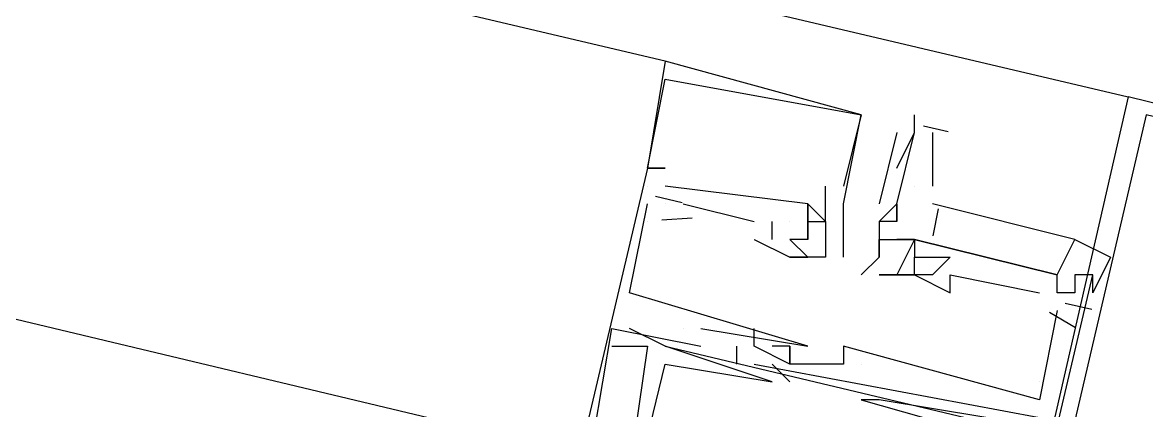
# Model space of a CAD drawing. Header units: feet. Extents: x -84 to 198, y -22 to 181.
# Drawn here: x 116.226 to 117.067, y 144.276 to 144.567 of the extents above; entities that cross this region are included whole.
import ezdxf

# ---------------------------------------------------------------- set-up
doc = ezdxf.new("R2010")
doc.units = ezdxf.units.FT
doc.layers.add('A-LINEA', color=7, linetype='CONTINUOUS')

msp = doc.modelspace()

# ---------------------------------------------------------------- linework, layer by layer
at = {"layer": 'A-LINEA'}
for p, q in [((103.4267, 147.7244), (117.0533, 144.5111)), ((116.7067, 144.5378), (108.12, 146.5644)), ((116.7067, 144.5378), (116.7067, 144.5378)), ((116.7067, 144.5378), (116.7067, 144.5378)), ((116.7067, 144.5378), (116.7067, 144.5378)), ((116.7067, 144.5244), (116.7067, 144.5244)), ((116.7067, 144.5244), (116.7067, 144.5244)), ((116.7067, 144.5244), (116.7067, 144.5244)), ((116.8533, 144.4978), (116.8533, 144.4978)), ((116.8533, 144.4978), (116.8533, 144.4978)), ((116.8533, 144.4978), (116.8533, 144.4978)), ((116.8533, 144.4978), (116.8533, 144.4978)), ((116.8533, 144.4978), (116.8533, 144.4978)), ((116.8533, 144.4978), (116.8533, 144.4978)), ((116.8933, 144.4978), (116.8933, 144.4978)), ((116.88, 144.4844), (116.8667, 144.4311)), ((116.88, 144.4844), (116.88, 144.4844)), ((116.88, 144.4578), (116.8933, 144.4844)), ((116.8933, 144.4844), (116.8933, 144.4844)), ((116.9001, 144.4894), (116.9184, 144.4851)), ((116.9067, 144.4844), (116.9067, 144.4444)), ((116.6933, 144.4578), (116.6933, 144.4578)), ((116.6933, 144.4578), (116.6933, 144.4578)), ((116.6933, 144.4578), (116.6933, 144.4578)), ((116.6933, 144.4578), (116.6933, 144.4578)), ((116.6933, 144.4578), (116.6933, 144.4578)), ((116.6933, 144.4578), (116.6933, 144.4578)), ((116.6933, 144.4578), (116.6933, 144.4578)), ((116.6933, 144.4578), (116.6933, 144.4578)), ((116.6933, 144.4578), (116.6933, 144.4578)), ((116.7067, 144.4578), (116.7067, 144.4578)), ((116.7067, 144.4578), (116.7067, 144.4578)), ((116.7067, 144.4578), (116.7067, 144.4578)), ((116.6933, 144.4444), (116.6933, 144.4444)), ((116.6933, 144.4444), (116.6933, 144.4444)), ((116.6933, 144.4444), (116.6933, 144.4444)), ((116.6933, 144.4444), (116.6933, 144.4444)), ((116.6933, 144.4444), (116.6933, 144.4444)), ((116.6933, 144.4444), (116.6933, 144.4444)), ((116.7067, 144.4444), (116.7067, 144.4444)), ((116.7067, 144.4444), (116.7067, 144.4444)), ((116.7067, 144.4444), (116.7067, 144.4444)), ((116.8267, 144.4178), (116.8267, 144.4444)), ((116.8267, 144.4444), (116.8267, 144.4444)), ((116.8267, 144.4178), (116.8267, 144.4444)), ((116.8267, 144.4444), (116.8267, 144.4444)), ((116.8267, 144.4178), (116.8267, 144.4444)), ((116.8267, 144.4444), (116.8267, 144.4444)), ((116.84, 144.4444), (116.84, 144.4444)), ((116.84, 144.4444), (116.84, 144.4444)), ((116.84, 144.4444), (116.84, 144.4444)), ((116.8933, 144.4444), (116.8933, 144.4444)), ((116.6994, 144.4368), (116.7194, 144.4321)), ((116.6994, 144.4368), (116.7194, 144.4321)), ((116.6994, 144.4368), (116.7194, 144.4321)), ((116.6933, 144.4311), (116.6933, 144.4311)), ((116.6933, 144.4311), (116.6933, 144.4311)), ((116.6933, 144.4311), (116.6933, 144.4311)), ((116.7067, 144.4311), (116.7067, 144.4311)), ((116.7067, 144.4311), (116.7067, 144.4311)), ((116.7067, 144.4311), (116.7067, 144.4311)), ((116.72, 144.4311), (116.7733, 144.4178)), ((116.72, 144.4311), (116.72, 144.4311)), ((116.72, 144.4311), (116.7733, 144.4178)), ((116.72, 144.4311), (116.72, 144.4311)), ((116.72, 144.4311), (116.7733, 144.4178)), ((116.72, 144.4311), (116.72, 144.4311)), ((116.8133, 144.4311), (116.8133, 144.4311)), ((116.8133, 144.4311), (116.8133, 144.4311)), ((116.8133, 144.4311), (116.8133, 144.4311)), ((116.8133, 144.4311), (116.8133, 144.4311)), ((116.8133, 144.4311), (116.8133, 144.4311)), ((116.8133, 144.4311), (116.8133, 144.4311)), ((116.84, 144.4311), (116.84, 144.4311)), ((116.84, 144.4311), (116.84, 144.4311)), ((116.84, 144.4311), (116.84, 144.4311)), ((116.8667, 144.4311), (116.8667, 144.4311)), ((116.88, 144.4311), (116.88, 144.4311)), ((116.88, 144.4311), (116.88, 144.4311)), ((116.9109, 144.4273), (116.9069, 144.407)), ((116.9109, 144.4273), (116.9069, 144.407)), ((116.9109, 144.4273), (116.9069, 144.407)), ((116.6933, 144.4178), (116.6933, 144.4178)), ((116.6933, 144.4178), (116.6933, 144.4178)), ((116.6933, 144.4178), (116.6933, 144.4178)), ((116.7042, 144.419), (116.7269, 144.4206)), ((116.7042, 144.419), (116.7269, 144.4206)), ((116.7042, 144.419), (116.7269, 144.4206)), ((116.7733, 144.4178), (116.7733, 144.4178)), ((116.7733, 144.4178), (116.7733, 144.4178)), ((116.7733, 144.4178), (116.7733, 144.4178)), ((116.7867, 144.4044), (116.7867, 144.4178)), ((116.7867, 144.4178), (116.7867, 144.4178)), ((116.7867, 144.4044), (116.7867, 144.4178)), ((116.7867, 144.4178), (116.7867, 144.4178)), ((116.7867, 144.4044), (116.7867, 144.4178)), ((116.7867, 144.4178), (116.7867, 144.4178)), ((116.8, 144.4178), (116.8, 144.4178)), ((116.8, 144.4178), (116.8, 144.4178)), ((116.8, 144.4178), (116.8, 144.4178)), ((116.8, 144.4178), (116.8, 144.4178)), ((116.8, 144.4178), (116.8, 144.4178)), ((116.8, 144.4178), (116.8, 144.4178)), ((116.8133, 144.4178), (116.8133, 144.4178)), ((116.8133, 144.4178), (116.8133, 144.4178)), ((116.8133, 144.4178), (116.8133, 144.4178)), ((116.8133, 144.4178), (116.8133, 144.4178)), ((116.8133, 144.4178), (116.8133, 144.4178)), ((116.8133, 144.4178), (116.8133, 144.4178)), ((116.8133, 144.4178), (116.8133, 144.4178)), ((116.8133, 144.4178), (116.8133, 144.4178)), ((116.8133, 144.4178), (116.8133, 144.4178)), ((116.8267, 144.4178), (116.8267, 144.4178)), ((116.8267, 144.4178), (116.8267, 144.4178)), ((116.8267, 144.4178), (116.8267, 144.4178)), ((116.8267, 144.4178), (116.8267, 144.4178)), ((116.8267, 144.4178), (116.8267, 144.4178)), ((116.8267, 144.4178), (116.8267, 144.4178)), ((116.84, 144.4178), (116.84, 144.4178)), ((116.84, 144.4178), (116.84, 144.4178)), ((116.84, 144.4178), (116.84, 144.4178)), ((116.8667, 144.4178), (116.8667, 144.4178)), ((116.8667, 144.4178), (116.8667, 144.4178)), ((116.88, 144.4178), (116.88, 144.4178)), ((116.88, 144.4178), (116.88, 144.4178)), ((116.88, 144.4178), (116.88, 144.4178)), ((116.7733, 144.4044), (116.7733, 144.4044)), ((116.7733, 144.4044), (116.7733, 144.4044)), ((116.7733, 144.4044), (116.7733, 144.4044)), ((116.7867, 144.4044), (116.7867, 144.4044)), ((116.7867, 144.4044), (116.7867, 144.4044)), ((116.7867, 144.4044), (116.7867, 144.4044)), ((116.8133, 144.3911), (116.8, 144.4044)), ((116.8, 144.4044), (116.8, 144.4044)), ((116.8, 144.4044), (116.8, 144.4044)), ((116.8133, 144.3911), (116.8, 144.4044)), ((116.8, 144.4044), (116.8, 144.4044)), ((116.8, 144.4044), (116.8, 144.4044)), ((116.8133, 144.3911), (116.8, 144.4044)), ((116.8, 144.4044), (116.8, 144.4044)), ((116.8, 144.4044), (116.8, 144.4044)), ((116.8133, 144.4044), (116.8133, 144.4044)), ((116.8133, 144.4044), (116.8133, 144.4044)), ((116.8133, 144.4044), (116.8133, 144.4044)), ((116.8133, 144.4044), (116.8133, 144.4044)), ((116.8133, 144.4044), (116.8133, 144.4044)), ((116.8133, 144.4044), (116.8133, 144.4044)), ((116.84, 144.4044), (116.84, 144.4044)), ((116.84, 144.4044), (116.84, 144.4044)), ((116.84, 144.4044), (116.84, 144.4044)), ((116.8667, 144.4044), (116.8667, 144.4044)), ((116.8933, 144.4044), (116.88, 144.4044)), ((116.88, 144.4044), (116.88, 144.4044)), ((116.8933, 144.4044), (116.8933, 144.4044)), ((116.8933, 144.4044), (116.8933, 144.4044)), ((116.8933, 144.4044), (116.8933, 144.4044)), ((116.8933, 144.4044), (116.8933, 144.4044)), ((116.8933, 144.4044), (116.8933, 144.4044)), ((116.8933, 144.4044), (116.8933, 144.4044)), ((116.8, 144.3911), (116.8, 144.3911)), ((116.8, 144.3911), (116.8, 144.3911)), ((116.8, 144.3911), (116.8, 144.3911)), ((116.8, 144.3911), (116.8, 144.3911)), ((116.8, 144.3911), (116.8, 144.3911)), ((116.8, 144.3911), (116.8, 144.3911)), ((116.8, 144.3911), (116.8, 144.3911)), ((116.8, 144.3911), (116.8, 144.3911)), ((116.8, 144.3911), (116.8, 144.3911)), ((116.8133, 144.3911), (116.8133, 144.3911)), ((116.8133, 144.3911), (116.8133, 144.3911)), ((116.8133, 144.3911), (116.8133, 144.3911)), ((116.8133, 144.3911), (116.8133, 144.3911)), ((116.8133, 144.3911), (116.8133, 144.3911)), ((116.8133, 144.3911), (116.8133, 144.3911)), ((116.8133, 144.3911), (116.8133, 144.3911)), ((116.8133, 144.3911), (116.8133, 144.3911)), ((116.8133, 144.3911), (116.8133, 144.3911)), ((116.8133, 144.3911), (116.8133, 144.3911)), ((116.8133, 144.3911), (116.8133, 144.3911)), ((116.8133, 144.3911), (116.8133, 144.3911)), ((116.8267, 144.3911), (116.8267, 144.3911)), ((116.8267, 144.3911), (116.8267, 144.3911)), ((116.8267, 144.3911), (116.8267, 144.3911)), ((116.8267, 144.3911), (116.8267, 144.3911)), ((116.8267, 144.3911), (116.8267, 144.3911)), ((116.8267, 144.3911), (116.8267, 144.3911)), ((116.84, 144.3911), (116.84, 144.3911)), ((116.84, 144.3911), (116.84, 144.3911)), ((116.84, 144.3911), (116.84, 144.3911)), ((116.8667, 144.3911), (116.8667, 144.3911)), ((116.8667, 144.3911), (116.8667, 144.3911)), ((116.8933, 144.3911), (116.8933, 144.3911)), ((116.8933, 144.3911), (116.8933, 144.3911)), ((116.8933, 144.3911), (116.8933, 144.3911)), ((116.8933, 144.3911), (116.8933, 144.3911)), ((116.9067, 144.3911), (116.9067, 144.3911)), ((116.9067, 144.3911), (116.9067, 144.3911)), ((116.9067, 144.3911), (116.9067, 144.3911)), ((116.92, 144.3911), (116.92, 144.3911)), ((116.92, 144.3911), (116.92, 144.3911)), ((116.92, 144.3911), (116.92, 144.3911)), ((116.8533, 144.3778), (116.8533, 144.3778)), ((116.8667, 144.3778), (116.8667, 144.3778)), ((116.8667, 144.3778), (116.8667, 144.3778)), ((116.88, 144.3778), (116.88, 144.3778)), ((116.88, 144.3778), (116.88, 144.3778)), ((116.88, 144.3778), (116.88, 144.3778)), ((116.88, 144.3778), (116.88, 144.3778)), ((116.88, 144.3778), (116.88, 144.3778)), ((116.8933, 144.3778), (116.8933, 144.3778)), ((116.8933, 144.3778), (116.92, 144.3644)), ((116.8933, 144.3778), (116.8933, 144.3778)), ((116.8933, 144.3778), (116.8933, 144.3778)), ((116.8933, 144.3778), (116.92, 144.3644)), ((116.8933, 144.3778), (116.8933, 144.3778)), ((116.8933, 144.3778), (116.8933, 144.3778)), ((116.8933, 144.3778), (116.92, 144.3644)), ((116.8933, 144.3778), (116.8933, 144.3778)), ((116.8933, 144.3778), (116.8933, 144.3778)), ((116.9067, 144.3778), (116.9067, 144.3778)), ((116.9067, 144.3778), (116.9067, 144.3778)), ((116.9067, 144.3778), (116.9067, 144.3778)), ((116.92, 144.3778), (116.92, 144.3778)), ((116.92, 144.3778), (116.92, 144.3778)), ((116.92, 144.3778), (116.92, 144.3778)), ((117, 144.3778), (117, 144.3778)), ((117, 144.3778), (117, 144.3778)), ((117, 144.3778), (117, 144.3778)), ((117.0133, 144.3778), (117.0133, 144.3778)), ((117.0133, 144.3778), (117.0133, 144.3778)), ((117.0133, 144.3778), (117.0133, 144.3778)), ((117.0267, 144.3778), (117.0267, 144.3778)), ((117.0267, 144.3778), (117.0267, 144.3778)), ((117.0267, 144.3778), (117.0267, 144.3778)), ((116.68, 144.3644), (116.68, 144.3644)), ((116.68, 144.3644), (116.68, 144.3644)), ((116.68, 144.3644), (116.68, 144.3644)), ((116.92, 144.3644), (116.92, 144.3644)), ((116.92, 144.3644), (116.92, 144.3644)), ((116.92, 144.3644), (116.92, 144.3644)), ((116.9867, 144.3644), (116.9867, 144.3644)), ((116.9867, 144.3644), (116.9867, 144.3644)), ((116.9867, 144.3644), (116.9867, 144.3644)), ((117, 144.3644), (117, 144.3644)), ((117, 144.3644), (117, 144.3644)), ((117, 144.3644), (117, 144.3644)), ((117.0133, 144.3644), (117.0133, 144.3644)), ((117.0133, 144.3644), (117.0133, 144.3644)), ((117.0133, 144.3644), (117.0133, 144.3644)), ((117.0061, 144.3568), (117.0261, 144.3521)), ((117.0061, 144.3568), (117.0261, 144.3521)), ((117.0061, 144.3568), (117.0261, 144.3521)), ((117, 144.3511), (116.9867, 144.2844)), ((117, 144.3511), (116.9867, 144.2844)), ((117, 144.3511), (116.9867, 144.2844)), ((116.9943, 144.3499), (117.0138, 144.3384)), ((116.9943, 144.3499), (117.0138, 144.3384)), ((116.9943, 144.3499), (117.0138, 144.3384)), ((117, 144.3511), (117, 144.3511)), ((117, 144.3511), (117, 144.3511)), ((117, 144.3511), (117, 144.3511)), ((116.6667, 144.3378), (116.6667, 144.3378)), ((116.6667, 144.3378), (116.6667, 144.3378)), ((116.6667, 144.3378), (116.6667, 144.3378)), ((116.6667, 144.3378), (116.6667, 144.3378)), ((116.6667, 144.3378), (116.6667, 144.3378)), ((116.6667, 144.3378), (116.6667, 144.3378)), ((116.6667, 144.3378), (116.6667, 144.3378)), ((116.6667, 144.3378), (116.6667, 144.3378)), ((116.6667, 144.3378), (116.6667, 144.3378)), ((116.68, 144.3378), (116.68, 144.3378)), ((116.68, 144.3378), (116.68, 144.3378)), ((116.68, 144.3378), (116.68, 144.3378)), ((116.72, 144.3378), (116.72, 144.3378)), ((116.72, 144.3378), (116.72, 144.3378)), ((116.72, 144.3378), (116.72, 144.3378)), ((116.72, 144.3378), (116.72, 144.3378)), ((116.72, 144.3378), (116.72, 144.3378)), ((116.72, 144.3378), (116.72, 144.3378)), ((116.7333, 144.3378), (116.7333, 144.3378)), ((116.7333, 144.3378), (116.7333, 144.3378)), ((116.7333, 144.3378), (116.7333, 144.3378)), ((116.7733, 144.3378), (116.7733, 144.3378)), ((116.7733, 144.3378), (116.7733, 144.3378)), ((116.7733, 144.3378), (116.7733, 144.3378)), ((116.6667, 144.3244), (116.6667, 144.3244)), ((116.6667, 144.3244), (116.6667, 144.3244)), ((116.6667, 144.3244), (116.6667, 144.3244)), ((116.6933, 144.3244), (116.6933, 144.3244)), ((116.6933, 144.3244), (116.6933, 144.3244)), ((116.6933, 144.3244), (116.6933, 144.3244)), ((116.7067, 144.3244), (116.9867, 144.2578)), ((116.7067, 144.3244), (116.7067, 144.3244)), ((116.7067, 144.3244), (116.9867, 144.2578)), ((116.7067, 144.3244), (116.7067, 144.3244)), ((116.7067, 144.3244), (116.9867, 144.2578)), ((116.7067, 144.3244), (116.7067, 144.3244)), ((116.7333, 144.3244), (116.7333, 144.3244)), ((116.7333, 144.3244), (116.7333, 144.3244)), ((116.7333, 144.3244), (116.7333, 144.3244)), ((116.76, 144.3244), (116.76, 144.3111)), ((116.76, 144.3244), (116.76, 144.3244)), ((116.76, 144.3244), (116.76, 144.3111)), ((116.76, 144.3244), (116.76, 144.3244)), ((116.76, 144.3244), (116.76, 144.3111)), ((116.76, 144.3244), (116.76, 144.3244)), ((116.7733, 144.3244), (116.7733, 144.3244)), ((116.7733, 144.3244), (116.7733, 144.3244)), ((116.7733, 144.3244), (116.7733, 144.3244)), ((116.7733, 144.3244), (116.7733, 144.3244)), ((116.7733, 144.3244), (116.7733, 144.3244)), ((116.7733, 144.3244), (116.7733, 144.3244)), ((116.7867, 144.3244), (116.7867, 144.3244)), ((116.7867, 144.3244), (116.7867, 144.3244)), ((116.7867, 144.3244), (116.7867, 144.3244)), ((116.8, 144.3244), (116.8, 144.3244)), ((116.8, 144.3244), (116.8, 144.3244)), ((116.8, 144.3244), (116.8, 144.3244)), ((116.8, 144.3244), (116.8, 144.3244)), ((116.8, 144.3244), (116.8, 144.3244)), ((116.8, 144.3244), (116.8, 144.3244)), ((116.8133, 144.3244), (116.8133, 144.3244)), ((116.8133, 144.3244), (116.8133, 144.3244)), ((116.8133, 144.3244), (116.8133, 144.3244)), ((116.84, 144.3244), (116.84, 144.3244)), ((116.84, 144.3244), (116.84, 144.3244)), ((116.84, 144.3244), (116.84, 144.3244)), ((116.7067, 144.3111), (116.7067, 144.3111)), ((116.7067, 144.3111), (116.7067, 144.3111)), ((116.7067, 144.3111), (116.7067, 144.3111)), ((116.76, 144.3111), (116.76, 144.3111)), ((116.76, 144.3111), (116.76, 144.3111)), ((116.76, 144.3111), (116.76, 144.3111)), ((116.7733, 144.3111), (116.9867, 144.2711)), ((116.7733, 144.3111), (116.7733, 144.3111)), ((116.7733, 144.3111), (116.9867, 144.2711)), ((116.7733, 144.3111), (116.7733, 144.3111)), ((116.7733, 144.3111), (116.9867, 144.2711)), ((116.7733, 144.3111), (116.7733, 144.3111)), ((116.8, 144.2978), (116.7867, 144.3111)), ((116.7867, 144.3111), (116.7867, 144.3111)), ((116.8, 144.2978), (116.7867, 144.3111)), ((116.7867, 144.3111), (116.7867, 144.3111)), ((116.8, 144.2978), (116.7867, 144.3111)), ((116.7867, 144.3111), (116.7867, 144.3111)), ((116.8, 144.3111), (116.8, 144.3111)), ((116.8, 144.3111), (116.8, 144.3111)), ((116.8, 144.3111), (116.8, 144.3111)), ((116.8, 144.3111), (116.8, 144.3111)), ((116.8, 144.3111), (116.8, 144.3111)), ((116.8, 144.3111), (116.8, 144.3111)), ((116.84, 144.3111), (116.84, 144.3111)), ((116.84, 144.3111), (116.84, 144.3111)), ((116.84, 144.3111), (116.84, 144.3111)), ((116.84, 144.3111), (116.84, 144.3111)), ((116.84, 144.3111), (116.84, 144.3111)), ((116.84, 144.3111), (116.84, 144.3111)), ((116.8533, 144.3111), (116.8533, 144.3111)), ((116.8533, 144.3111), (116.8533, 144.3111)), ((116.8533, 144.3111), (116.8533, 144.3111)), ((116.8533, 144.3111), (116.8533, 144.3111)), ((116.8533, 144.3111), (116.8533, 144.3111)), ((116.8533, 144.3111), (116.8533, 144.3111)), ((116.7867, 144.2978), (116.7867, 144.2978)), ((116.7867, 144.2978), (116.7867, 144.2978)), ((116.7867, 144.2978), (116.7867, 144.2978)), ((116.7867, 144.2978), (116.7867, 144.2978)), ((116.7867, 144.2978), (116.7867, 144.2978)), ((116.7867, 144.2978), (116.7867, 144.2978)), ((116.8, 144.2978), (116.8, 144.2978)), ((116.8, 144.2978), (116.8, 144.2978)), ((116.8, 144.2978), (116.8, 144.2978)), ((116.9867, 144.2978), (116.9867, 144.2978)), ((116.9867, 144.2978), (116.9867, 144.2978)), ((116.9867, 144.2978), (116.9867, 144.2978)), ((116.8533, 144.2844), (116.8533, 144.2844)), ((116.8533, 144.2844), (116.8533, 144.2844)), ((116.8533, 144.2844), (116.8533, 144.2844)), ((116.8667, 144.2844), (116.8667, 144.2844)), ((116.8667, 144.2844), (116.8667, 144.2844)), ((116.8667, 144.2844), (116.8667, 144.2844)), ((116.9867, 144.2844), (116.9867, 144.2844)), ((116.9867, 144.2844), (116.9867, 144.2844)), ((116.9867, 144.2844), (116.9867, 144.2844))]:
    msp.add_line(p, q, dxfattribs=at)
for points in [[(116.64, 144.2444), (114.8533, 144.6711), (112.5467, 145.2178)], [(116.84, 144.3911), (116.84, 144.4044), (116.84, 144.4178), (116.84, 144.4311), (116.8533, 144.4978), (116.7067, 144.5378), (116.7067, 144.5378), (116.6933, 144.4578), (116.7067, 144.4578), (116.6933, 144.4578), (116.7067, 144.5244), (116.7067, 144.5244), (116.8533, 144.4978), (116.8533, 144.4978), (116.84, 144.4444), (116.84, 144.4444), (116.84, 144.4444), (116.84, 144.4444)], [(116.84, 144.3911), (116.84, 144.4044), (116.84, 144.4178), (116.84, 144.4311), (116.8533, 144.4978), (116.7067, 144.5378), (116.7067, 144.5378), (116.6933, 144.4578), (116.7067, 144.4578), (116.6933, 144.4578), (116.7067, 144.5244), (116.7067, 144.5244), (116.8533, 144.4978), (116.8533, 144.4978), (116.84, 144.4444), (116.84, 144.4444), (116.84, 144.4444), (116.84, 144.4444)], [(116.84, 144.3911), (116.84, 144.4044), (116.84, 144.4178), (116.84, 144.4311), (116.8533, 144.4978), (116.7067, 144.5378), (116.7067, 144.5378), (116.6933, 144.4578), (116.7067, 144.4578), (116.6933, 144.4578), (116.7067, 144.5244), (116.7067, 144.5244), (116.8533, 144.4978), (116.8533, 144.4978), (116.84, 144.4444), (116.84, 144.4444), (116.84, 144.4444), (116.84, 144.4444)], [(116.8667, 143.6978), (117.6667, 143.4978), (117.8667, 144.3111), (117.0533, 144.5111), (116.8667, 143.6978)], [(116.88, 143.6978), (117.6667, 143.5111), (117.8533, 144.3111), (117.0667, 144.4978), (116.88, 143.6978)], [(116.88, 144.4178), (116.88, 144.4311), (116.88, 144.4311), (116.88, 144.4311), (116.88, 144.4311), (116.8933, 144.4844), (116.8933, 144.4844), (116.8933, 144.4978)], [(116.6933, 144.4578), (116.5333, 143.7778), (116.68, 143.7378), (116.68, 143.7644), (116.68, 143.7511), (116.6533, 143.7644), (116.5733, 143.7911), (116.5733, 143.8044), (116.56, 143.8044), (116.56, 143.7911), (116.5467, 143.7911)], [(116.6933, 144.4578), (116.5333, 143.7778), (116.68, 143.7378), (116.68, 143.7644), (116.68, 143.7511), (116.6533, 143.7644), (116.5733, 143.7911), (116.5733, 143.8044), (116.56, 143.8044), (116.56, 143.7911), (116.5467, 143.7911)], [(116.6933, 144.4578), (116.5333, 143.7778), (116.68, 143.7378), (116.68, 143.7644), (116.68, 143.7511), (116.6533, 143.7644), (116.5733, 143.7911), (116.5733, 143.8044), (116.56, 143.8044), (116.56, 143.7911), (116.5467, 143.7911)], [(116.8133, 144.4178), (116.8133, 144.4311), (116.7067, 144.4444)], [(116.8133, 144.4178), (116.8133, 144.4311), (116.7067, 144.4444)], [(116.8133, 144.4178), (116.8133, 144.4311), (116.7067, 144.4444)], [(116.7333, 144.3378), (116.8133, 144.3244), (116.68, 144.3644), (116.6933, 144.4311)], [(116.7333, 144.3378), (116.8133, 144.3244), (116.68, 144.3644), (116.6933, 144.4311)], [(116.7333, 144.3378), (116.8133, 144.3244), (116.68, 144.3644), (116.6933, 144.4311)], [(116.8267, 144.4178), (116.8267, 144.4178), (116.8133, 144.4311), (116.8133, 144.4178), (116.8133, 144.4178), (116.8133, 144.4178), (116.8133, 144.4044), (116.8, 144.4044), (116.8, 144.4044), (116.8133, 144.3911)], [(116.8267, 144.4178), (116.8267, 144.4178), (116.8133, 144.4311), (116.8133, 144.4178), (116.8133, 144.4178), (116.8133, 144.4178), (116.8133, 144.4044), (116.8, 144.4044), (116.8, 144.4044), (116.8133, 144.3911)], [(116.8267, 144.4178), (116.8267, 144.4178), (116.8133, 144.4311), (116.8133, 144.4178), (116.8133, 144.4178), (116.8133, 144.4178), (116.8133, 144.4044), (116.8, 144.4044), (116.8, 144.4044), (116.8133, 144.3911)], [(116.8667, 144.4178), (116.88, 144.4311), (116.88, 144.4178), (116.8667, 144.4178), (116.8667, 144.3911), (116.8533, 144.3778)], [(116.8933, 144.4044), (117, 144.3778), (117.0133, 144.4044), (116.9067, 144.4311)], [(116.8933, 144.4044), (117, 144.3778), (117.0133, 144.4044), (116.9067, 144.4311)], [(116.8933, 144.4044), (117, 144.3778), (117.0133, 144.4044), (116.9067, 144.4311)], [(116.8133, 144.4044), (116.8133, 144.4178), (116.8267, 144.4178), (116.8267, 144.3911), (116.8133, 144.3911)], [(116.8133, 144.4044), (116.8133, 144.4178), (116.8267, 144.4178), (116.8267, 144.3911), (116.8133, 144.3911)], [(116.8133, 144.4044), (116.8133, 144.4178), (116.8267, 144.4178), (116.8267, 144.3911), (116.8133, 144.3911)], [(116.7733, 144.4044), (116.8, 144.3911), (116.8133, 144.3911)], [(116.7733, 144.4044), (116.8, 144.3911), (116.8133, 144.3911)], [(116.7733, 144.4044), (116.8, 144.3911), (116.8133, 144.3911)], [(116.8667, 144.3911), (116.8667, 144.4044), (116.8933, 144.4044), (116.88, 144.3778), (116.8667, 144.3778)], [(117, 144.3644), (117, 144.3778), (116.8933, 144.4044), (116.8933, 144.3911), (116.9067, 144.3911), (116.92, 144.3911), (116.9067, 144.3778), (116.8933, 144.3778), (116.88, 144.3778)], [(117, 144.3644), (117, 144.3778), (116.8933, 144.4044), (116.8933, 144.3911), (116.9067, 144.3911), (116.92, 144.3911), (116.9067, 144.3778), (116.8933, 144.3778), (116.88, 144.3778)], [(117, 144.3644), (117, 144.3778), (116.8933, 144.4044), (116.8933, 144.3911), (116.9067, 144.3911), (116.92, 144.3911), (116.9067, 144.3778), (116.8933, 144.3778), (116.88, 144.3778)], [(117.0133, 144.3644), (117, 144.3644), (117, 144.3778), (117.0133, 144.4044), (117.04, 144.3911), (117.0267, 144.3644), (117.0267, 144.3778), (117.0133, 144.3778)], [(116.8267, 144.3911), (116.8133, 144.3911), (116.8, 144.3911), (116.8, 144.3911)], [(116.8267, 144.3911), (116.8133, 144.3911), (116.8, 144.3911), (116.8, 144.3911)], [(116.8267, 144.3911), (116.8133, 144.3911), (116.8, 144.3911), (116.8, 144.3911)], [(116.8667, 144.3778), (116.88, 144.3778), (116.8933, 144.3778), (116.8933, 144.3778), (116.8933, 144.3778), (116.8933, 144.3778), (116.8933, 144.3911), (116.8933, 144.3911), (116.8933, 144.3911)], [(116.7333, 143.7644), (116.64, 143.7911), (116.64, 143.7778), (116.7067, 143.7511), (116.7067, 143.7378), (116.8667, 143.6978), (117.0267, 144.3778), (117.0133, 144.3778), (117.0133, 144.3644)], [(116.7333, 143.7644), (116.64, 143.7911), (116.64, 143.7778), (116.7067, 143.7511), (116.7067, 143.7378), (116.8667, 143.6978), (117.0267, 144.3778), (117.0133, 144.3778), (117.0133, 144.3644)], [(116.7333, 143.7644), (116.64, 143.7911), (116.64, 143.7778), (116.7067, 143.7511), (116.7067, 143.7378), (116.8667, 143.6978), (117.0267, 144.3778), (117.0133, 144.3778), (117.0133, 144.3644)], [(116.92, 144.3644), (116.92, 144.3778), (116.9867, 144.3644)], [(116.92, 144.3644), (116.92, 144.3778), (116.9867, 144.3644)], [(116.92, 144.3644), (116.92, 144.3778), (116.9867, 144.3644)], [(116.68, 144.2311), (116.68, 144.2444), (116.6533, 144.2578), (116.6667, 144.3378), (116.7333, 144.3244)], [(116.68, 144.2311), (116.68, 144.2444), (116.6533, 144.2578), (116.6667, 144.3378), (116.7333, 144.3244)], [(116.68, 144.2311), (116.68, 144.2444), (116.6533, 144.2578), (116.6667, 144.3378), (116.7333, 144.3244)], [(116.7867, 144.2978), (116.7067, 144.3244), (116.68, 144.3378)], [(116.7867, 144.2978), (116.7067, 144.3244), (116.68, 144.3378)], [(116.7867, 144.2978), (116.7067, 144.3244), (116.68, 144.3378)], [(116.8, 144.3244), (116.8, 144.3111), (116.7733, 144.3244), (116.7733, 144.3378)], [(116.8, 144.3244), (116.8, 144.3111), (116.7733, 144.3244), (116.7733, 144.3378)], [(116.8, 144.3244), (116.8, 144.3111), (116.7733, 144.3244), (116.7733, 144.3378)], [(116.6667, 144.3244), (116.6933, 144.3244), (116.68, 144.2311), (116.6667, 144.2311), (116.6667, 144.2444)], [(116.6667, 144.3244), (116.6933, 144.3244), (116.68, 144.2311), (116.6667, 144.2311), (116.6667, 144.2444)], [(116.6667, 144.3244), (116.6933, 144.3244), (116.68, 144.2311), (116.6667, 144.2311), (116.6667, 144.2444)], [(116.84, 144.3111), (116.8, 144.3111), (116.8, 144.3244), (116.7867, 144.3244)], [(116.84, 144.3111), (116.8, 144.3111), (116.8, 144.3244), (116.7867, 144.3244)], [(116.84, 144.3111), (116.8, 144.3111), (116.8, 144.3244), (116.7867, 144.3244)], [(116.9867, 144.2844), (116.84, 144.3244), (116.84, 144.3111)], [(116.9867, 144.2844), (116.84, 144.3244), (116.84, 144.3111)], [(116.9867, 144.2844), (116.84, 144.3244), (116.84, 144.3111)], [(116.68, 143.7911), (116.5867, 143.8178), (116.7067, 144.3111), (116.7867, 144.2978), (116.7867, 144.2978)], [(116.68, 143.7911), (116.5867, 143.8178), (116.7067, 144.3111), (116.7867, 144.2978), (116.7867, 144.2978)], [(116.68, 143.7911), (116.5867, 143.8178), (116.7067, 144.3111), (116.7867, 144.2978), (116.7867, 144.2978)], [(116.96, 144.2578), (116.96, 144.2578), (116.9733, 144.2578), (116.9467, 144.2711), (116.8667, 144.2844), (116.8533, 144.2844), (116.8533, 144.2844), (116.9467, 144.2578), (116.8267, 143.7644), (116.7333, 143.7778), (116.7467, 143.7644), (116.7467, 143.7778), (116.84, 143.7511), (116.84, 143.7244), (116.8533, 143.7244), (116.84, 143.7244), (116.8533, 143.7511), (116.84, 143.7644), (116.9333, 144.1644), (116.9467, 144.1644), (116.9467, 144.1778), (116.9467, 144.1644), (116.9333, 144.1644), (116.9467, 144.2578)], [(116.96, 144.2578), (116.96, 144.2578), (116.9733, 144.2578), (116.9467, 144.2711), (116.8667, 144.2844), (116.8533, 144.2844), (116.8533, 144.2844), (116.9467, 144.2578), (116.8267, 143.7644), (116.7333, 143.7778), (116.7467, 143.7644), (116.7467, 143.7778), (116.84, 143.7511), (116.84, 143.7244), (116.8533, 143.7244), (116.84, 143.7244), (116.8533, 143.7511), (116.84, 143.7644), (116.9333, 144.1644), (116.9467, 144.1644), (116.9467, 144.1778), (116.9467, 144.1644), (116.9333, 144.1644), (116.9467, 144.2578)], [(116.96, 144.2578), (116.96, 144.2578), (116.9733, 144.2578), (116.9467, 144.2711), (116.8667, 144.2844), (116.8533, 144.2844), (116.8533, 144.2844), (116.9467, 144.2578), (116.8267, 143.7644), (116.7333, 143.7778), (116.7467, 143.7644), (116.7467, 143.7778), (116.84, 143.7511), (116.84, 143.7244), (116.8533, 143.7244), (116.84, 143.7244), (116.8533, 143.7511), (116.84, 143.7644), (116.9333, 144.1644), (116.9467, 144.1644), (116.9467, 144.1778), (116.9467, 144.1644), (116.9333, 144.1644), (116.9467, 144.2578)]]:
    msp.add_lwpolyline(points, dxfattribs=at)

doc.saveas('drawing.dxf')
